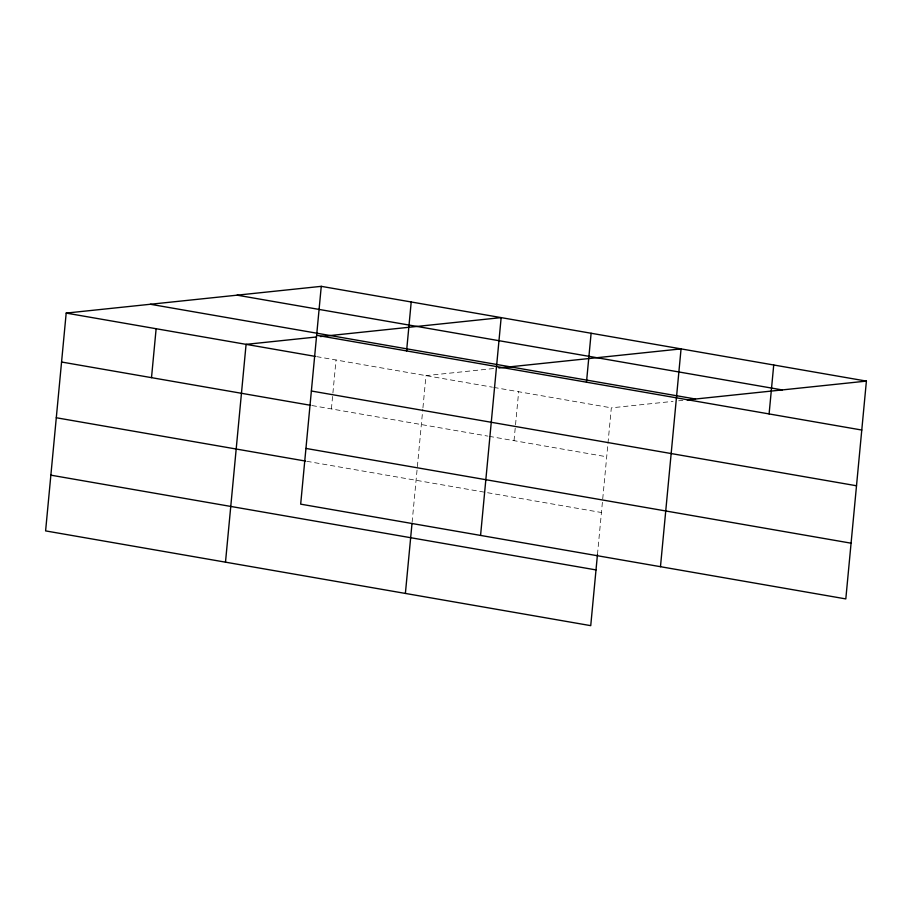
<?xml version="1.0" encoding="UTF-8"?>
<svg xmlns="http://www.w3.org/2000/svg" width="912" height="912" viewBox="0 0 912 912"><rect width="100%" height="100%" fill="white"/><g stroke="black" fill="none" stroke-linecap="round" stroke-linejoin="round"><path stroke-width="0.68" stroke-dasharray="4.56 3.42" d="M331.409 408.929L336.026 359.989M412.11 522.302L422.803 409.18M422.94 407.778L425.972 375.63L494.726 368.425M514.026 440.667L518.654 391.738M597.463 554.519L611.325 407.846L673.056 401.371M678.665 400.79L682.871 400.345M316.658 356.626L492.366 387.167M493.757 387.406L611.325 407.846M312.029 405.555L487.749 436.096M489.128 436.335L606.697 456.775M306.763 461.29L601.43 512.51"/><path stroke-width="1.37" d="M321.263 286.345L300.675 504.154L845.812 598.91L866.4 381.102L321.263 286.345L66.188 313.09L45.6 530.898L590.737 625.655L597.463 554.519M151.506 377.659L156.134 328.719M225.492 562.168L246.08 344.36L316.225 337.007M406.592 350.915L411.209 301.986M405.384 593.438L411.985 523.705M480.567 535.424L501.155 317.615L320.443 336.562M586.484 382.185L591.113 333.256M660.47 566.694L681.059 348.886L498.932 367.981M769.101 413.923L773.729 364.994M687.078 399.901L866.4 381.102M237.086 295.169L782.222 389.926M150.366 304.266L695.503 399.023M316.635 335.285L861.772 430.042M66.188 313.09L315.278 356.387M311.368 391.009L856.505 485.765M61.56 362.018L310.65 405.316M305.942 448.43L851.078 543.187M56.293 417.753L305.383 461.05M50.867 475.163L596.003 569.92"/></g></svg>
